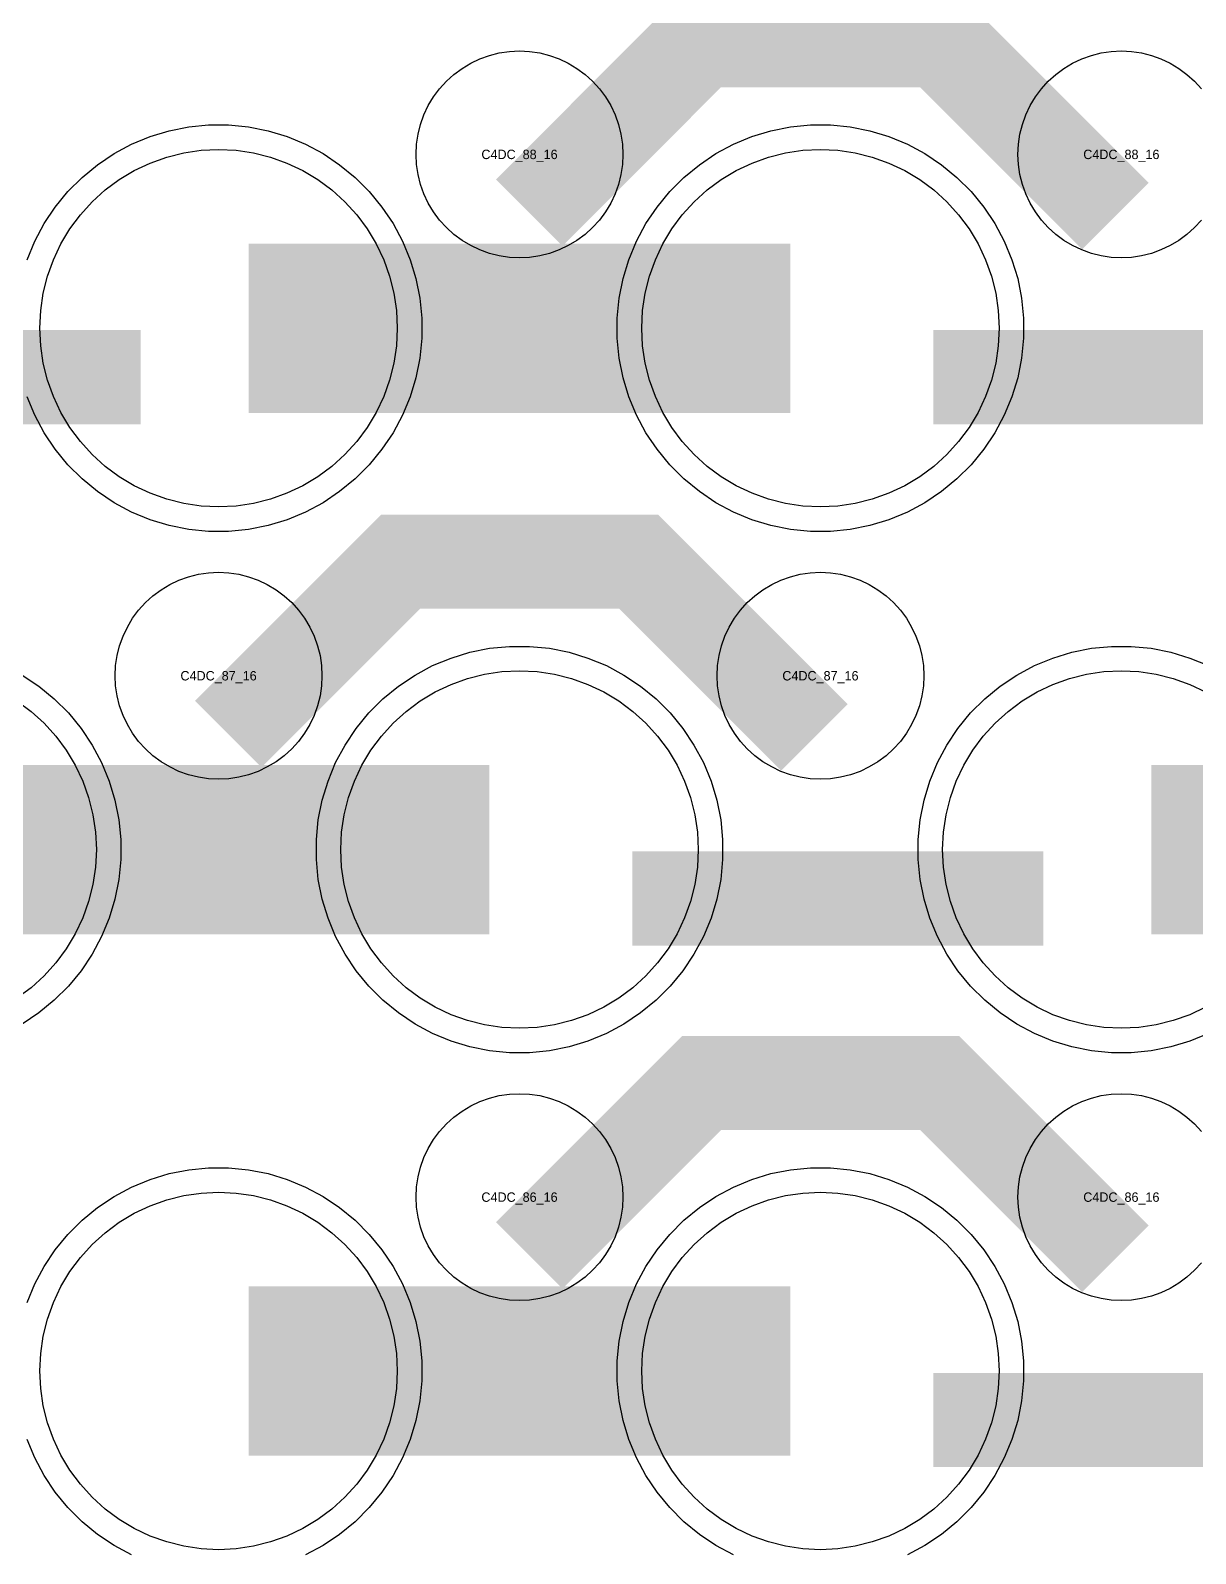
# Model space of a CAD drawing. Extents: x -11880 to 11880, y -14992 to 14992.
# Drawn here: x -6930 to -6620.3, y -2971.6 to -2566.8 of the extents above; entities that cross this region are included whole.
import ezdxf
from ezdxf.enums import TextEntityAlignment as Align

# ---------------------------------------------------------------- set-up
doc = ezdxf.new("R2010")
doc.units = 0
doc.header["$MEASUREMENT"] = 0
for name, color, linetype in [('GDS_775_DT_237', 138, 'CONTINUOUS'), ('RDL1_FS', 34, 'CONTINUOUS'), ('RDL_BS', 160, 'CONTINUOUS')]:
    doc.layers.add(name, color=color, linetype=linetype)

msp = doc.modelspace()

# ---------------------------------------------------------------- linework, layer by layer
at = {"layer": 'RDL1_FS'}
for points in [[(-6880, -2693.434), (-6884.657, -2693.205), (-6889.268, -2692.521), (-6893.791, -2691.389), (-6898.181, -2689.817), (-6902.395, -2687.825), (-6906.395, -2685.427), (-6910.14, -2682.649), (-6913.594, -2679.519), (-6916.724, -2676.065), (-6919.502, -2672.32), (-6921.9, -2668.32), (-6923.892, -2664.106), (-6925.464, -2659.716), (-6926.596, -2655.193), (-6927.28, -2650.582), (-6927.509, -2645.925), (-6927.28, -2641.268), (-6926.596, -2636.657), (-6925.464, -2632.134), (-6923.892, -2627.744), (-6921.9, -2623.53), (-6919.502, -2619.53), (-6916.724, -2615.785), (-6913.594, -2612.331), (-6910.14, -2609.201), (-6906.395, -2606.423), (-6902.395, -2604.025), (-6898.181, -2602.033), (-6893.791, -2600.461), (-6889.268, -2599.329), (-6884.657, -2598.645), (-6880, -2598.416), (-6875.343, -2598.645), (-6870.732, -2599.329), (-6866.209, -2600.461), (-6861.819, -2602.033), (-6857.605, -2604.025), (-6853.605, -2606.423), (-6849.86, -2609.201), (-6846.406, -2612.331), (-6843.276, -2615.785), (-6840.498, -2619.53), (-6838.1, -2623.53), (-6836.108, -2627.744), (-6834.536, -2632.134), (-6833.404, -2636.657), (-6832.72, -2641.268), (-6832.491, -2645.925), (-6832.72, -2650.582), (-6833.404, -2655.193), (-6834.536, -2659.716), (-6836.108, -2664.106), (-6838.1, -2668.32), (-6840.498, -2672.32), (-6843.276, -2676.065), (-6846.406, -2679.519), (-6849.86, -2682.649), (-6853.605, -2685.427), (-6857.605, -2687.825), (-6861.819, -2689.817), (-6866.209, -2691.389), (-6870.732, -2692.521), (-6875.343, -2693.205)], [(-6720, -2693.434), (-6724.657, -2693.205), (-6729.268, -2692.521), (-6733.791, -2691.389), (-6738.181, -2689.817), (-6742.395, -2687.825), (-6746.395, -2685.427), (-6750.14, -2682.649), (-6753.594, -2679.519), (-6756.724, -2676.065), (-6759.502, -2672.32), (-6761.9, -2668.32), (-6763.892, -2664.106), (-6765.464, -2659.716), (-6766.596, -2655.193), (-6767.28, -2650.582), (-6767.509, -2645.925), (-6767.28, -2641.268), (-6766.596, -2636.657), (-6765.464, -2632.134), (-6763.892, -2627.744), (-6761.9, -2623.53), (-6759.502, -2619.53), (-6756.724, -2615.785), (-6753.594, -2612.331), (-6750.14, -2609.201), (-6746.395, -2606.423), (-6742.395, -2604.025), (-6738.181, -2602.033), (-6733.791, -2600.461), (-6729.268, -2599.329), (-6724.657, -2598.645), (-6720, -2598.416), (-6715.343, -2598.645), (-6710.732, -2599.329), (-6706.209, -2600.461), (-6701.819, -2602.033), (-6697.605, -2604.025), (-6693.605, -2606.423), (-6689.86, -2609.201), (-6686.406, -2612.331), (-6683.276, -2615.785), (-6680.498, -2619.53), (-6678.1, -2623.53), (-6676.108, -2627.744), (-6674.536, -2632.134), (-6673.404, -2636.657), (-6672.72, -2641.268), (-6672.491, -2645.925), (-6672.72, -2650.582), (-6673.404, -2655.193), (-6674.536, -2659.716), (-6676.108, -2664.106), (-6678.1, -2668.32), (-6680.498, -2672.32), (-6683.276, -2676.065), (-6686.406, -2679.519), (-6689.86, -2682.649), (-6693.605, -2685.427), (-6697.605, -2687.825), (-6701.819, -2689.817), (-6706.209, -2691.389), (-6710.732, -2692.521), (-6715.343, -2693.205)], [(-6880, -2970.564), (-6884.657, -2970.335), (-6889.268, -2969.651), (-6893.791, -2968.519), (-6898.181, -2966.947), (-6902.395, -2964.955), (-6906.395, -2962.557), (-6910.14, -2959.779), (-6913.594, -2956.649), (-6916.724, -2953.195), (-6919.502, -2949.45), (-6921.9, -2945.45), (-6923.892, -2941.236), (-6925.464, -2936.846), (-6926.596, -2932.323), (-6927.28, -2927.712), (-6927.509, -2923.055), (-6927.28, -2918.398), (-6926.596, -2913.787), (-6925.464, -2909.264), (-6923.892, -2904.874), (-6921.9, -2900.66), (-6919.502, -2896.66), (-6916.724, -2892.915), (-6913.594, -2889.461), (-6910.14, -2886.331), (-6906.395, -2883.553), (-6902.395, -2881.155), (-6898.181, -2879.163), (-6893.791, -2877.591), (-6889.268, -2876.459), (-6884.657, -2875.775), (-6880, -2875.546), (-6875.343, -2875.775), (-6870.732, -2876.459), (-6866.209, -2877.591), (-6861.819, -2879.163), (-6857.605, -2881.155), (-6853.605, -2883.553), (-6849.86, -2886.331), (-6846.406, -2889.461), (-6843.276, -2892.915), (-6840.498, -2896.66), (-6838.1, -2900.66), (-6836.108, -2904.874), (-6834.536, -2909.264), (-6833.404, -2913.787), (-6832.72, -2918.398), (-6832.491, -2923.055), (-6832.72, -2927.712), (-6833.404, -2932.323), (-6834.536, -2936.846), (-6836.108, -2941.236), (-6838.1, -2945.45), (-6840.498, -2949.45), (-6843.276, -2953.195), (-6846.406, -2956.649), (-6849.86, -2959.779), (-6853.605, -2962.557), (-6857.605, -2964.955), (-6861.819, -2966.947), (-6866.209, -2968.519), (-6870.732, -2969.651), (-6875.343, -2970.335)], [(-6720, -2970.564), (-6724.657, -2970.335), (-6729.268, -2969.651), (-6733.791, -2968.519), (-6738.181, -2966.947), (-6742.395, -2964.955), (-6746.395, -2962.557), (-6750.14, -2959.779), (-6753.594, -2956.649), (-6756.724, -2953.195), (-6759.502, -2949.45), (-6761.9, -2945.45), (-6763.892, -2941.236), (-6765.464, -2936.846), (-6766.596, -2932.323), (-6767.28, -2927.712), (-6767.509, -2923.055), (-6767.28, -2918.398), (-6766.596, -2913.787), (-6765.464, -2909.264), (-6763.892, -2904.874), (-6761.9, -2900.66), (-6759.502, -2896.66), (-6756.724, -2892.915), (-6753.594, -2889.461), (-6750.14, -2886.331), (-6746.395, -2883.553), (-6742.395, -2881.155), (-6738.181, -2879.163), (-6733.791, -2877.591), (-6729.268, -2876.459), (-6724.657, -2875.775), (-6720, -2875.546), (-6715.343, -2875.775), (-6710.732, -2876.459), (-6706.209, -2877.591), (-6701.819, -2879.163), (-6697.605, -2881.155), (-6693.605, -2883.553), (-6689.86, -2886.331), (-6686.406, -2889.461), (-6683.276, -2892.915), (-6680.498, -2896.66), (-6678.1, -2900.66), (-6676.108, -2904.874), (-6674.536, -2909.264), (-6673.404, -2913.787), (-6672.72, -2918.398), (-6672.491, -2923.055), (-6672.72, -2927.712), (-6673.404, -2932.323), (-6674.536, -2936.846), (-6676.108, -2941.236), (-6678.1, -2945.45), (-6680.498, -2949.45), (-6683.276, -2953.195), (-6686.406, -2956.649), (-6689.86, -2959.779), (-6693.605, -2962.557), (-6697.605, -2964.955), (-6701.819, -2966.947), (-6706.209, -2968.519), (-6710.732, -2969.651), (-6715.343, -2970.335)]]:
    msp.add_lwpolyline(points, close=True, dxfattribs=at)
for points in [[(-6871.998, -2645.925, 45, 45, 0), (-6799.998, -2645.925, 45, 45, 0)], [(-6799.998, -2645.925, 45, 45, 0), (-6727.998, -2645.925, 45, 45, 0)], [(-6871.998, -2923.055, 45, 45, 0), (-6799.998, -2923.055, 45, 45, 0)], [(-6799.998, -2923.055, 45, 45, 0), (-6727.998, -2923.055, 45, 45, 0)]]:
    msp.add_lwpolyline(points, format="xyseb", dxfattribs=at)
at = {"layer": 'RDL1_FS', "color": 11, "true_color": 0xf27172}
msp.add_lwpolyline([(-6800, -2831.999), (-6804.657, -2831.77), (-6809.268, -2831.086), (-6813.791, -2829.954), (-6818.181, -2828.382), (-6822.395, -2826.39), (-6826.395, -2823.992), (-6830.14, -2821.214), (-6833.594, -2818.084), (-6836.724, -2814.63), (-6839.502, -2810.885), (-6841.9, -2806.885), (-6843.892, -2802.671), (-6845.464, -2798.281), (-6846.596, -2793.758), (-6847.28, -2789.147), (-6847.509, -2784.49), (-6847.28, -2779.833), (-6846.596, -2775.222), (-6845.464, -2770.699), (-6843.892, -2766.309), (-6841.9, -2762.095), (-6839.502, -2758.095), (-6836.724, -2754.35), (-6833.594, -2750.896), (-6830.14, -2747.766), (-6826.395, -2744.988), (-6822.395, -2742.59), (-6818.181, -2740.598), (-6813.791, -2739.026), (-6809.268, -2737.894), (-6804.657, -2737.21), (-6800, -2736.981), (-6795.343, -2737.21), (-6790.732, -2737.894), (-6786.209, -2739.026), (-6781.819, -2740.598), (-6777.605, -2742.59), (-6773.605, -2744.988), (-6769.86, -2747.766), (-6766.406, -2750.896), (-6763.276, -2754.35), (-6760.498, -2758.095), (-6758.1, -2762.095), (-6756.108, -2766.309), (-6754.536, -2770.699), (-6753.404, -2775.222), (-6752.72, -2779.833), (-6752.491, -2784.49), (-6752.72, -2789.147), (-6753.404, -2793.758), (-6754.536, -2798.281), (-6756.108, -2802.671), (-6758.1, -2806.885), (-6760.498, -2810.885), (-6763.276, -2814.63), (-6766.406, -2818.084), (-6769.86, -2821.214), (-6773.605, -2823.992), (-6777.605, -2826.39), (-6781.819, -2828.382), (-6786.209, -2829.954), (-6790.732, -2831.086), (-6795.343, -2831.77)], close=True, dxfattribs=at)
for points in [[(-6617.605, -2826.39), (-6621.819, -2828.382), (-6626.209, -2829.954), (-6630.732, -2831.086), (-6635.343, -2831.77), (-6640, -2831.999), (-6644.657, -2831.77), (-6649.268, -2831.086), (-6653.791, -2829.954), (-6658.181, -2828.382), (-6662.395, -2826.39), (-6666.395, -2823.992), (-6670.14, -2821.214), (-6673.594, -2818.084), (-6676.724, -2814.63), (-6679.502, -2810.885), (-6681.9, -2806.885), (-6683.892, -2802.671), (-6685.464, -2798.281), (-6686.596, -2793.758), (-6687.28, -2789.147), (-6687.509, -2784.49), (-6687.28, -2779.833), (-6686.596, -2775.222), (-6685.464, -2770.699), (-6683.892, -2766.309), (-6681.9, -2762.095), (-6679.502, -2758.095), (-6676.724, -2754.35), (-6673.594, -2750.896), (-6670.14, -2747.766), (-6666.395, -2744.988), (-6662.395, -2742.59), (-6658.181, -2740.598), (-6653.791, -2739.026), (-6649.268, -2737.894), (-6644.657, -2737.21), (-6640, -2736.981), (-6635.343, -2737.21), (-6630.732, -2737.894), (-6626.209, -2739.026), (-6621.819, -2740.598), (-6617.605, -2742.59)], [(-6933.605, -2744.988), (-6929.86, -2747.766), (-6926.406, -2750.896), (-6923.276, -2754.35), (-6920.498, -2758.095), (-6918.1, -2762.095), (-6916.108, -2766.309), (-6914.536, -2770.699), (-6913.404, -2775.222), (-6912.72, -2779.833), (-6912.491, -2784.49), (-6912.72, -2789.147), (-6913.404, -2793.758), (-6914.536, -2798.281), (-6916.108, -2802.671), (-6918.1, -2806.885), (-6920.498, -2810.885), (-6923.276, -2814.63), (-6926.406, -2818.084), (-6929.86, -2821.214), (-6933.605, -2823.992)]]:
    msp.add_lwpolyline(points, dxfattribs=at)
for points in [[(-6951.998, -2784.49, 45, 45, 0), (-6879.998, -2784.49, 45, 45, 0)], [(-6879.998, -2784.49, 45, 45, 0), (-6807.998, -2784.49, 45, 45, 0)], [(-6631.998, -2784.49, 45, 45, 0), (-6559.998, -2784.49, 45, 45, 0)]]:
    msp.add_lwpolyline(points, format="xyseb", dxfattribs=at)
at = {"layer": 'RDL_BS'}
for points in [[(-6797.438, -2615.239, 25, 25, 0), (-6751.623, -2569.424, 25, 25, 0), (-6718.07, -2569.424, 25, 25, 0)], [(-6641.599, -2616.138, 25, 25, 0), (-6688.313, -2569.424, 25, 25, 0), (-6718.071, -2569.424, 25, 25, 0)], [(-7009.984, -2658.938, 25, 25, 0), (-6900.719, -2658.938, 25, 25, 0)], [(-6689.984, -2658.938, 25, 25, 0), (-6580.719, -2658.938, 25, 25, 0)], [(-6877.438, -2753.804, 25, 25, 0), (-6831.623, -2707.989, 25, 25, 0), (-6798.07, -2707.989, 25, 25, 0)], [(-6721.599, -2754.703, 25, 25, 0), (-6768.313, -2707.989, 25, 25, 0), (-6798.071, -2707.989, 25, 25, 0)], [(-6797.438, -2892.369, 25, 25, 0), (-6751.623, -2846.554, 25, 25, 0), (-6718.07, -2846.554, 25, 25, 0)], [(-6641.599, -2893.268, 25, 25, 0), (-6688.313, -2846.554, 25, 25, 0), (-6718.071, -2846.554, 25, 25, 0)], [(-6689.984, -2936.068, 25, 25, 0), (-6580.719, -2936.068, 25, 25, 0)]]:
    msp.add_lwpolyline(points, format="xyseb", dxfattribs=at)
for points in [[(-6800, -2627.231), (-6802.693, -2627.099), (-6805.365, -2626.703), (-6807.984, -2626.046), (-6810.519, -2625.139), (-6812.956, -2623.987), (-6815.28, -2622.594), (-6817.443, -2620.991), (-6819.442, -2619.179), (-6821.254, -2617.18), (-6822.857, -2615.017), (-6824.25, -2612.693), (-6825.402, -2610.256), (-6826.309, -2607.721), (-6826.966, -2605.102), (-6827.362, -2602.43), (-6827.494, -2599.737), (-6827.362, -2597.044), (-6826.966, -2594.372), (-6826.309, -2591.753), (-6825.402, -2589.218), (-6824.25, -2586.781), (-6822.857, -2584.457), (-6821.254, -2582.294), (-6819.442, -2580.295), (-6817.443, -2578.483), (-6815.28, -2576.88), (-6812.956, -2575.487), (-6810.519, -2574.335), (-6807.984, -2573.428), (-6805.365, -2572.771), (-6802.693, -2572.375), (-6800, -2572.243), (-6797.307, -2572.375), (-6794.635, -2572.771), (-6792.016, -2573.428), (-6789.481, -2574.335), (-6787.044, -2575.487), (-6784.72, -2576.88), (-6782.557, -2578.483), (-6780.558, -2580.295), (-6778.746, -2582.294), (-6777.143, -2584.457), (-6775.75, -2586.781), (-6774.598, -2589.218), (-6773.691, -2591.753), (-6773.034, -2594.372), (-6772.638, -2597.044), (-6772.506, -2599.737), (-6772.638, -2602.43), (-6773.034, -2605.102), (-6773.691, -2607.721), (-6774.598, -2610.256), (-6775.75, -2612.693), (-6777.143, -2615.017), (-6778.746, -2617.18), (-6780.558, -2619.179), (-6782.557, -2620.991), (-6784.72, -2622.594), (-6787.044, -2623.987), (-6789.481, -2625.139), (-6792.016, -2626.046), (-6794.635, -2626.703), (-6797.307, -2627.099)], [(-6722.644, -2699.925), (-6727.938, -2699.408), (-6733.165, -2698.362), (-6738.205, -2696.831), (-6743.115, -2694.8), (-6747.777, -2692.308), (-6752.191, -2689.361), (-6756.292, -2685.999), (-6760.074, -2682.217), (-6763.436, -2678.116), (-6766.383, -2673.702), (-6768.875, -2669.04), (-6770.906, -2664.13), (-6772.437, -2659.09), (-6773.483, -2653.863), (-6774, -2648.569), (-6774, -2643.281), (-6773.483, -2637.987), (-6772.437, -2632.76), (-6770.906, -2627.72), (-6768.875, -2622.81), (-6766.383, -2618.148), (-6763.436, -2613.734), (-6760.074, -2609.633), (-6756.292, -2605.851), (-6752.191, -2602.489), (-6747.777, -2599.542), (-6743.115, -2597.05), (-6738.205, -2595.019), (-6733.165, -2593.488), (-6727.938, -2592.442), (-6722.644, -2591.925), (-6717.356, -2591.925), (-6712.062, -2592.442), (-6706.835, -2593.488), (-6701.795, -2595.019), (-6696.885, -2597.05), (-6692.223, -2599.542), (-6687.809, -2602.489), (-6683.708, -2605.851), (-6679.926, -2609.633), (-6676.564, -2613.734), (-6673.617, -2618.148), (-6671.125, -2622.81), (-6669.094, -2627.72), (-6667.563, -2632.76), (-6666.517, -2637.987), (-6666, -2643.281), (-6666, -2648.569), (-6666.517, -2653.863), (-6667.563, -2659.09), (-6669.094, -2664.13), (-6671.125, -2669.04), (-6673.617, -2673.702), (-6676.564, -2678.116), (-6679.926, -2682.217), (-6683.708, -2685.999), (-6687.809, -2689.361), (-6692.223, -2692.308), (-6696.885, -2694.8), (-6701.795, -2696.831), (-6706.835, -2698.362), (-6712.062, -2699.408), (-6717.356, -2699.925)], [(-6880, -2765.796), (-6882.693, -2765.664), (-6885.365, -2765.268), (-6887.984, -2764.611), (-6890.519, -2763.704), (-6892.956, -2762.552), (-6895.28, -2761.159), (-6897.443, -2759.556), (-6899.442, -2757.744), (-6901.254, -2755.745), (-6902.857, -2753.582), (-6904.25, -2751.258), (-6905.402, -2748.821), (-6906.309, -2746.286), (-6906.966, -2743.667), (-6907.362, -2740.995), (-6907.494, -2738.302), (-6907.362, -2735.609), (-6906.966, -2732.937), (-6906.309, -2730.318), (-6905.402, -2727.783), (-6904.25, -2725.346), (-6902.857, -2723.022), (-6901.254, -2720.859), (-6899.442, -2718.86), (-6897.443, -2717.048), (-6895.28, -2715.445), (-6892.956, -2714.052), (-6890.519, -2712.9), (-6887.984, -2711.993), (-6885.365, -2711.336), (-6882.693, -2710.94), (-6880, -2710.808), (-6877.307, -2710.94), (-6874.635, -2711.336), (-6872.016, -2711.993), (-6869.481, -2712.9), (-6867.044, -2714.052), (-6864.72, -2715.445), (-6862.557, -2717.048), (-6860.558, -2718.86), (-6858.746, -2720.859), (-6857.143, -2723.022), (-6855.75, -2725.346), (-6854.598, -2727.783), (-6853.691, -2730.318), (-6853.034, -2732.937), (-6852.638, -2735.609), (-6852.506, -2738.302), (-6852.638, -2740.995), (-6853.034, -2743.667), (-6853.691, -2746.286), (-6854.598, -2748.821), (-6855.75, -2751.258), (-6857.143, -2753.582), (-6858.746, -2755.745), (-6860.558, -2757.744), (-6862.557, -2759.556), (-6864.72, -2761.159), (-6867.044, -2762.552), (-6869.481, -2763.704), (-6872.016, -2764.611), (-6874.635, -2765.268), (-6877.307, -2765.664)], [(-6720, -2765.796), (-6722.693, -2765.664), (-6725.365, -2765.268), (-6727.984, -2764.611), (-6730.519, -2763.704), (-6732.956, -2762.552), (-6735.28, -2761.159), (-6737.443, -2759.556), (-6739.442, -2757.744), (-6741.254, -2755.745), (-6742.857, -2753.582), (-6744.25, -2751.258), (-6745.402, -2748.821), (-6746.309, -2746.286), (-6746.966, -2743.667), (-6747.362, -2740.995), (-6747.494, -2738.302), (-6747.362, -2735.609), (-6746.966, -2732.937), (-6746.309, -2730.318), (-6745.402, -2727.783), (-6744.25, -2725.346), (-6742.857, -2723.022), (-6741.254, -2720.859), (-6739.442, -2718.86), (-6737.443, -2717.048), (-6735.28, -2715.445), (-6732.956, -2714.052), (-6730.519, -2712.9), (-6727.984, -2711.993), (-6725.365, -2711.336), (-6722.693, -2710.94), (-6720, -2710.808), (-6717.307, -2710.94), (-6714.635, -2711.336), (-6712.016, -2711.993), (-6709.481, -2712.9), (-6707.044, -2714.052), (-6704.72, -2715.445), (-6702.557, -2717.048), (-6700.558, -2718.86), (-6698.746, -2720.859), (-6697.143, -2723.022), (-6695.75, -2725.346), (-6694.598, -2727.783), (-6693.691, -2730.318), (-6693.034, -2732.937), (-6692.638, -2735.609), (-6692.506, -2738.302), (-6692.638, -2740.995), (-6693.034, -2743.667), (-6693.691, -2746.286), (-6694.598, -2748.821), (-6695.75, -2751.258), (-6697.143, -2753.582), (-6698.746, -2755.745), (-6700.558, -2757.744), (-6702.557, -2759.556), (-6704.72, -2761.159), (-6707.044, -2762.552), (-6709.481, -2763.704), (-6712.016, -2764.611), (-6714.635, -2765.268), (-6717.307, -2765.664)], [(-6800, -2904.361), (-6802.693, -2904.229), (-6805.365, -2903.833), (-6807.984, -2903.176), (-6810.519, -2902.269), (-6812.956, -2901.117), (-6815.28, -2899.724), (-6817.443, -2898.121), (-6819.442, -2896.309), (-6821.254, -2894.31), (-6822.857, -2892.147), (-6824.25, -2889.823), (-6825.402, -2887.386), (-6826.309, -2884.851), (-6826.966, -2882.232), (-6827.362, -2879.56), (-6827.494, -2876.867), (-6827.362, -2874.174), (-6826.966, -2871.502), (-6826.309, -2868.883), (-6825.402, -2866.348), (-6824.25, -2863.911), (-6822.857, -2861.587), (-6821.254, -2859.424), (-6819.442, -2857.425), (-6817.443, -2855.613), (-6815.28, -2854.01), (-6812.956, -2852.617), (-6810.519, -2851.465), (-6807.984, -2850.558), (-6805.365, -2849.901), (-6802.693, -2849.505), (-6800, -2849.373), (-6797.307, -2849.505), (-6794.635, -2849.901), (-6792.016, -2850.558), (-6789.481, -2851.465), (-6787.044, -2852.617), (-6784.72, -2854.01), (-6782.557, -2855.613), (-6780.558, -2857.425), (-6778.746, -2859.424), (-6777.143, -2861.587), (-6775.75, -2863.911), (-6774.598, -2866.348), (-6773.691, -2868.883), (-6773.034, -2871.502), (-6772.638, -2874.174), (-6772.506, -2876.867), (-6772.638, -2879.56), (-6773.034, -2882.232), (-6773.691, -2884.851), (-6774.598, -2887.386), (-6775.75, -2889.823), (-6777.143, -2892.147), (-6778.746, -2894.31), (-6780.558, -2896.309), (-6782.557, -2898.121), (-6784.72, -2899.724), (-6787.044, -2901.117), (-6789.481, -2902.269), (-6792.016, -2903.176), (-6794.635, -2903.833), (-6797.307, -2904.229)]]:
    msp.add_lwpolyline(points, close=True, dxfattribs=at)
for points in [[(-6618.746, -2617.18), (-6620.558, -2619.179), (-6622.557, -2620.991), (-6624.72, -2622.594), (-6627.044, -2623.987), (-6629.481, -2625.139), (-6632.016, -2626.046), (-6634.635, -2626.703), (-6637.307, -2627.099), (-6640, -2627.231), (-6642.693, -2627.099), (-6645.365, -2626.703), (-6647.984, -2626.046), (-6650.519, -2625.139), (-6652.956, -2623.987), (-6655.28, -2622.594), (-6657.443, -2620.991), (-6659.442, -2619.179), (-6661.254, -2617.18), (-6662.857, -2615.017), (-6664.25, -2612.693), (-6665.402, -2610.256), (-6666.309, -2607.721), (-6666.966, -2605.102), (-6667.362, -2602.43), (-6667.494, -2599.737), (-6667.362, -2597.044), (-6666.966, -2594.372), (-6666.309, -2591.753), (-6665.402, -2589.218), (-6664.25, -2586.781), (-6662.857, -2584.457), (-6661.254, -2582.294), (-6659.442, -2580.295), (-6657.443, -2578.483), (-6655.28, -2576.88), (-6652.956, -2575.487), (-6650.519, -2574.335), (-6647.984, -2573.428), (-6645.365, -2572.771), (-6642.693, -2572.375), (-6640, -2572.243), (-6637.307, -2572.375), (-6634.635, -2572.771), (-6632.016, -2573.428), (-6629.481, -2574.335), (-6627.044, -2575.487), (-6624.72, -2576.88), (-6622.557, -2578.483), (-6620.558, -2580.295), (-6618.746, -2582.294)], [(-6930.906, -2627.72), (-6928.875, -2622.81), (-6926.383, -2618.148), (-6923.436, -2613.734), (-6920.074, -2609.633), (-6916.292, -2605.851), (-6912.191, -2602.489), (-6907.777, -2599.542), (-6903.115, -2597.05), (-6898.205, -2595.019), (-6893.165, -2593.488), (-6887.938, -2592.442), (-6882.644, -2591.925), (-6877.356, -2591.925), (-6872.062, -2592.442), (-6866.835, -2593.488), (-6861.795, -2595.019), (-6856.885, -2597.05), (-6852.223, -2599.542), (-6847.809, -2602.489), (-6843.708, -2605.851), (-6839.926, -2609.633), (-6836.564, -2613.734), (-6833.617, -2618.148), (-6831.125, -2622.81), (-6829.094, -2627.72), (-6827.563, -2632.76), (-6826.517, -2637.987), (-6826, -2643.281), (-6826, -2648.569), (-6826.517, -2653.863), (-6827.563, -2659.09), (-6829.094, -2664.13), (-6831.125, -2669.04), (-6833.617, -2673.702), (-6836.564, -2678.116), (-6839.926, -2682.217), (-6843.708, -2685.999), (-6847.809, -2689.361), (-6852.223, -2692.308), (-6856.885, -2694.8), (-6861.795, -2696.831), (-6866.835, -2698.362), (-6872.062, -2699.408), (-6877.356, -2699.925), (-6882.644, -2699.925), (-6887.938, -2699.408), (-6893.165, -2698.362), (-6898.205, -2696.831), (-6903.115, -2694.8), (-6907.777, -2692.308), (-6912.191, -2689.361), (-6916.292, -2685.999), (-6920.074, -2682.217), (-6923.436, -2678.116), (-6926.383, -2673.702), (-6928.875, -2669.04), (-6930.906, -2664.13)], [(-6618.746, -2894.31), (-6620.558, -2896.309), (-6622.557, -2898.121), (-6624.72, -2899.724), (-6627.044, -2901.117), (-6629.481, -2902.269), (-6632.016, -2903.176), (-6634.635, -2903.833), (-6637.307, -2904.229), (-6640, -2904.361), (-6642.693, -2904.229), (-6645.365, -2903.833), (-6647.984, -2903.176), (-6650.519, -2902.269), (-6652.956, -2901.117), (-6655.28, -2899.724), (-6657.443, -2898.121), (-6659.442, -2896.309), (-6661.254, -2894.31), (-6662.857, -2892.147), (-6664.25, -2889.823), (-6665.402, -2887.386), (-6666.309, -2884.851), (-6666.966, -2882.232), (-6667.362, -2879.56), (-6667.494, -2876.867), (-6667.362, -2874.174), (-6666.966, -2871.502), (-6666.309, -2868.883), (-6665.402, -2866.348), (-6664.25, -2863.911), (-6662.857, -2861.587), (-6661.254, -2859.424), (-6659.442, -2857.425), (-6657.443, -2855.613), (-6655.28, -2854.01), (-6652.956, -2852.617), (-6650.519, -2851.465), (-6647.984, -2850.558), (-6645.365, -2849.901), (-6642.693, -2849.505), (-6640, -2849.373), (-6637.307, -2849.505), (-6634.635, -2849.901), (-6632.016, -2850.558), (-6629.481, -2851.465), (-6627.044, -2852.617), (-6624.72, -2854.01), (-6622.557, -2855.613), (-6620.558, -2857.425), (-6618.746, -2859.424)], [(-6930.906, -2904.85), (-6928.875, -2899.94), (-6926.383, -2895.278), (-6923.436, -2890.864), (-6920.074, -2886.763), (-6916.292, -2882.981), (-6912.191, -2879.619), (-6907.777, -2876.672), (-6903.115, -2874.18), (-6898.205, -2872.149), (-6893.165, -2870.618), (-6887.938, -2869.572), (-6882.644, -2869.055), (-6877.356, -2869.055), (-6872.062, -2869.572), (-6866.835, -2870.618), (-6861.795, -2872.149), (-6856.885, -2874.18), (-6852.223, -2876.672), (-6847.809, -2879.619), (-6843.708, -2882.981), (-6839.926, -2886.763), (-6836.564, -2890.864), (-6833.617, -2895.278), (-6831.125, -2899.94), (-6829.094, -2904.85), (-6827.563, -2909.89), (-6826.517, -2915.117), (-6826, -2920.411), (-6826, -2925.699), (-6826.517, -2930.993), (-6827.563, -2936.22), (-6829.094, -2941.26), (-6831.125, -2946.17), (-6833.617, -2950.832), (-6836.564, -2955.246), (-6839.926, -2959.347), (-6843.708, -2963.129), (-6847.809, -2966.491), (-6852.223, -2969.438), (-6856.885, -2971.93)], [(-6743.115, -2971.93), (-6747.777, -2969.438), (-6752.191, -2966.491), (-6756.292, -2963.129), (-6760.074, -2959.347), (-6763.436, -2955.246), (-6766.383, -2950.832), (-6768.875, -2946.17), (-6770.906, -2941.26), (-6772.437, -2936.22), (-6773.483, -2930.993), (-6774, -2925.699), (-6774, -2920.411), (-6773.483, -2915.117), (-6772.437, -2909.89), (-6770.906, -2904.85), (-6768.875, -2899.94), (-6766.383, -2895.278), (-6763.436, -2890.864), (-6760.074, -2886.763), (-6756.292, -2882.981), (-6752.191, -2879.619), (-6747.777, -2876.672), (-6743.115, -2874.18), (-6738.205, -2872.149), (-6733.165, -2870.618), (-6727.938, -2869.572), (-6722.644, -2869.055), (-6717.356, -2869.055), (-6712.062, -2869.572), (-6706.835, -2870.618), (-6701.795, -2872.149), (-6696.885, -2874.18), (-6692.223, -2876.672), (-6687.809, -2879.619), (-6683.708, -2882.981), (-6679.926, -2886.763), (-6676.564, -2890.864), (-6673.617, -2895.278), (-6671.125, -2899.94), (-6669.094, -2904.85), (-6667.563, -2909.89), (-6666.517, -2915.117), (-6666, -2920.411), (-6666, -2925.699), (-6666.517, -2930.993), (-6667.563, -2936.22), (-6669.094, -2941.26), (-6671.125, -2946.17), (-6673.617, -2950.832), (-6676.564, -2955.246), (-6679.926, -2959.347), (-6683.708, -2963.129), (-6687.809, -2966.491), (-6692.223, -2969.438), (-6696.885, -2971.93)], [(-6903.115, -2971.93), (-6907.777, -2969.438), (-6912.191, -2966.491), (-6916.292, -2963.129), (-6920.074, -2959.347), (-6923.436, -2955.246), (-6926.383, -2950.832), (-6928.875, -2946.17), (-6930.906, -2941.26)]]:
    msp.add_lwpolyline(points, dxfattribs=at)
at = {"layer": 'RDL_BS', "color": 11, "true_color": 0xf27172}
msp.add_lwpolyline([(-6802.644, -2838.49), (-6807.938, -2837.973), (-6813.165, -2836.927), (-6818.205, -2835.396), (-6823.115, -2833.365), (-6827.777, -2830.873), (-6832.191, -2827.926), (-6836.292, -2824.564), (-6840.074, -2820.782), (-6843.436, -2816.681), (-6846.383, -2812.267), (-6848.875, -2807.605), (-6850.906, -2802.695), (-6852.437, -2797.655), (-6853.483, -2792.428), (-6854, -2787.134), (-6854, -2781.846), (-6853.483, -2776.552), (-6852.437, -2771.325), (-6850.906, -2766.285), (-6848.875, -2761.375), (-6846.383, -2756.713), (-6843.436, -2752.299), (-6840.074, -2748.198), (-6836.292, -2744.416), (-6832.191, -2741.054), (-6827.777, -2738.107), (-6823.115, -2735.615), (-6818.205, -2733.584), (-6813.165, -2732.053), (-6807.938, -2731.007), (-6802.644, -2730.49), (-6797.356, -2730.49), (-6792.062, -2731.007), (-6786.835, -2732.053), (-6781.795, -2733.584), (-6776.885, -2735.615), (-6772.223, -2738.107), (-6767.809, -2741.054), (-6763.708, -2744.416), (-6759.926, -2748.198), (-6756.564, -2752.299), (-6753.617, -2756.713), (-6751.125, -2761.375), (-6749.094, -2766.285), (-6747.563, -2771.325), (-6746.517, -2776.552), (-6746, -2781.846), (-6746, -2787.134), (-6746.517, -2792.428), (-6747.563, -2797.655), (-6749.094, -2802.695), (-6751.125, -2807.605), (-6753.617, -2812.267), (-6756.564, -2816.681), (-6759.926, -2820.782), (-6763.708, -2824.564), (-6767.809, -2827.926), (-6772.223, -2830.873), (-6776.885, -2833.365), (-6781.795, -2835.396), (-6786.835, -2836.927), (-6792.062, -2837.973), (-6797.356, -2838.49)], close=True, dxfattribs=at)
for points in [[(-6616.885, -2833.365), (-6621.795, -2835.396), (-6626.835, -2836.927), (-6632.062, -2837.973), (-6637.356, -2838.49), (-6642.644, -2838.49), (-6647.938, -2837.973), (-6653.165, -2836.927), (-6658.205, -2835.396), (-6663.115, -2833.365), (-6667.777, -2830.873), (-6672.191, -2827.926), (-6676.292, -2824.564), (-6680.074, -2820.782), (-6683.436, -2816.681), (-6686.383, -2812.267), (-6688.875, -2807.605), (-6690.906, -2802.695), (-6692.437, -2797.655), (-6693.483, -2792.428), (-6694, -2787.134), (-6694, -2781.846), (-6693.483, -2776.552), (-6692.437, -2771.325), (-6690.906, -2766.285), (-6688.875, -2761.375), (-6686.383, -2756.713), (-6683.436, -2752.299), (-6680.074, -2748.198), (-6676.292, -2744.416), (-6672.191, -2741.054), (-6667.777, -2738.107), (-6663.115, -2735.615), (-6658.205, -2733.584), (-6653.165, -2732.053), (-6647.938, -2731.007), (-6642.644, -2730.49), (-6637.356, -2730.49), (-6632.062, -2731.007), (-6626.835, -2732.053), (-6621.795, -2733.584), (-6616.885, -2735.615)], [(-6932.223, -2738.107), (-6927.809, -2741.054), (-6923.708, -2744.416), (-6919.926, -2748.198), (-6916.564, -2752.299), (-6913.617, -2756.713), (-6911.125, -2761.375), (-6909.094, -2766.285), (-6907.563, -2771.325), (-6906.517, -2776.552), (-6906, -2781.846), (-6906, -2787.134), (-6906.517, -2792.428), (-6907.563, -2797.655), (-6909.094, -2802.695), (-6911.125, -2807.605), (-6913.617, -2812.267), (-6916.564, -2816.681), (-6919.926, -2820.782), (-6923.708, -2824.564), (-6927.809, -2827.926), (-6932.223, -2830.873)]]:
    msp.add_lwpolyline(points, dxfattribs=at)
msp.add_lwpolyline([(-6769.984, -2797.503, 25, 25, 0), (-6660.719, -2797.503, 25, 25, 0)], format="xyseb", dxfattribs=at)

# ---------------------------------------------------------------- texts
at = {"layer": 'GDS_775_DT_237'}
for s, p in [('C4DC_88_16', (-6800, -2599.737)), ('C4DC_88_16', (-6800, -2599.737)), ('C4DC_88_16', (-6640, -2599.737)), ('C4DC_88_16', (-6640, -2599.737)), ('C4DC_87_16', (-6880, -2738.302)), ('C4DC_87_16', (-6880, -2738.302)), ('C4DC_87_16', (-6720, -2738.302)), ('C4DC_87_16', (-6720, -2738.302)), ('C4DC_86_16', (-6800, -2876.867)), ('C4DC_86_16', (-6800, -2876.867)), ('C4DC_86_16', (-6640, -2876.867)), ('C4DC_86_16', (-6640, -2876.867))]:
    msp.add_text(s, height=2.5, dxfattribs=at).set_placement(p, align=Align.MIDDLE_CENTER)

doc.saveas('drawing.dxf')
